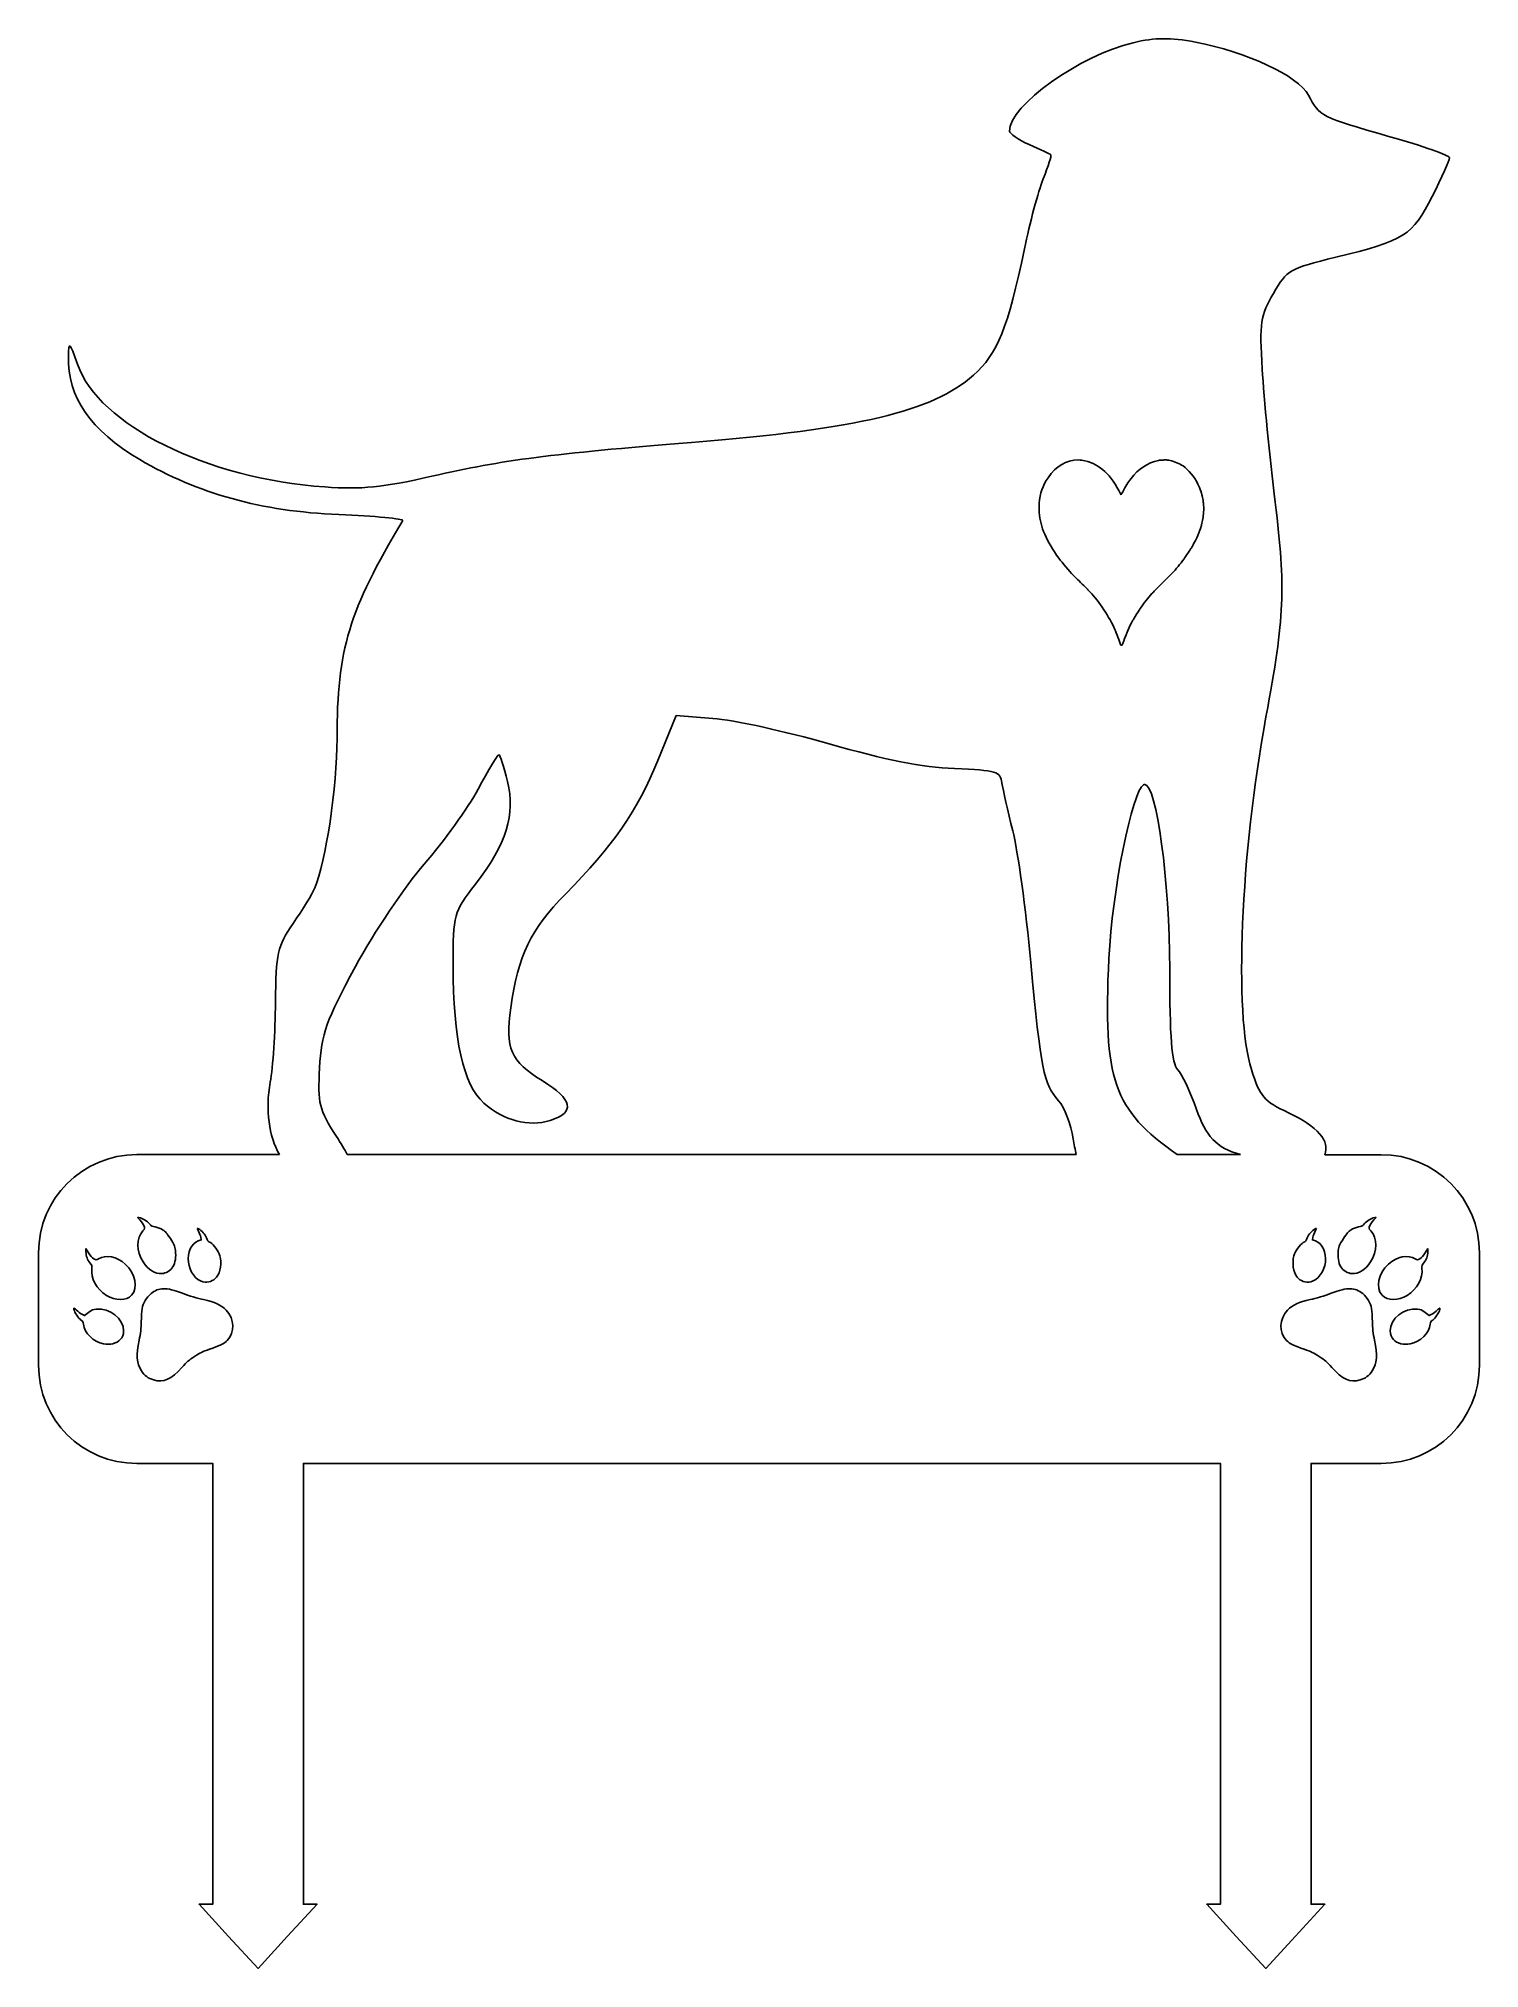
# Model space of a CAD drawing. Header units: inches. Extents: x 1.3 to 15.3, y 0.6 to 19.3.
import ezdxf

# ---------------------------------------------------------------- set-up
doc = ezdxf.new("R2010")
doc.units = ezdxf.units.IN
doc.layers.add('Layer_1', color=7, linetype='CONTINUOUS')

msp = doc.modelspace()

# ---------------------------------------------------------------- linework, layer by layer
at = {"layer": 'Layer_1', "color": 7}
for points in [[(12.18579, 19.309041)], [(12.206237, 15.215617), (12.206258, 15.215617)], [(12.007059, 12.062968)], [(2.224894, 7.855631)], [(2.803426, 7.749492), (2.803426, 7.749471)], [(2.803426, 7.749492)], [(13.672485, 7.749451), (13.672505, 7.749471)], [(14.251058, 7.855631)], [(2.472514, 7.162944)], [(14.003418, 7.162944)], [(1.601603, 6.97408)], [(14.873413, 6.974061)]]:
    msp.add_lwpolyline(points, close=True, dxfattribs=at)
for points in [[(7.276794, 12.29659), (7.454997, 12.731466), (7.454997, 12.731466)], [(7.454997, 12.731466), (7.811401, 12.704732)], [(2.935893, 8.465516), (2.213338, 8.465516)], [(3.598145, 8.465983), (2.935527, 8.465983)], [(11.341471, 8.465902), (4.258036, 8.465963)], [(12.937032, 8.465881), (12.322754, 8.465881)], [(14.30426, 8.465414), (13.75533, 8.465414)], [(1.258809, 7.510966), (1.258809, 6.420044)], [(1.717834, 7.552287), (1.745036, 7.510905)], [(1.71875, 7.521993), (1.717834, 7.552287), (1.717834, 7.552287)], [(2.810933, 7.626913), (2.839416, 7.637268), (2.834717, 7.662882)], [(13.641214, 7.662863), (13.636515, 7.637248), (13.664998, 7.626892)], [(14.730896, 7.510885), (14.758097, 7.552287), (14.758097, 7.552287)], [(14.758097, 7.552287), (14.757182, 7.521993)], [(15.258809, 6.419943), (15.258809, 7.510865)], [(1.679036, 6.915873), (1.704285, 6.902506), (1.743713, 6.931844)], [(14.732259, 6.931844), (14.771708, 6.902506), (14.796936, 6.915873)], [(2.213338, 5.465516), (2.951375, 5.465516), (2.951375, 1.181763), (2.817891, 1.181641), (3.105204, 0.870199), (3.392517, 0.558737), (3.678935, 0.870524), (3.965352, 1.182292), (3.831889, 1.18217), (3.831889, 5.465454), (12.743042, 5.465454), (12.743042, 1.181702), (12.609558, 1.1816), (12.896871, 0.870159), (13.184183, 0.558696), (13.470601, 0.870464), (13.757019, 1.182251), (13.623555, 1.182129), (13.623555, 5.465414), (14.30426, 5.465414)]]:
    msp.add_lwpolyline(points, dxfattribs=at)
for points in [[(11.89506, 19.269959), (11.378362, 19.149677), (10.692322, 18.659378), (10.692322, 18.4104)], [(12.18579, 19.309041), (12.092775, 19.308202), (12.003717, 19.295253), (11.89506, 19.269959)], [(12.500305, 19.275411), (12.375784, 19.298601), (12.278807, 19.309881), (12.18579, 19.309041)], [(13.59727, 18.759989), (13.498779, 18.946806), (12.995814, 19.183125), (12.500305, 19.275411)], [(14.389995, 18.356954), (13.713639, 18.549502), (13.706264, 18.553255), (13.59727, 18.759989)], [(10.692322, 18.4104), (10.692322, 18.386593), (10.779196, 18.327896), (10.885376, 18.279948)], [(10.885376, 18.279948), (10.991553, 18.232002), (11.085404, 18.187615), (11.093912, 18.181335)], [(14.969157, 18.151306), (14.969157, 18.17373), (14.70853, 18.266271), (14.389995, 18.356954)], [(11.093912, 18.181335), (11.10243, 18.175044), (11.069499, 18.069522), (11.020752, 17.946838)], [(14.800069, 17.775981), (14.893065, 17.95999), (14.969157, 18.128884), (14.969157, 18.151306)], [(11.020752, 17.946838), (10.972, 17.824155), (10.889481, 17.517834), (10.837361, 17.266134)], [(13.863891, 17.185425), (14.535231, 17.349199), (14.60738, 17.394723), (14.800069, 17.775981)], [(10.837361, 17.266134), (10.67811, 16.49705), (10.576884, 16.245985), (10.342468, 16.038635)], [(13.256897, 16.83429), (13.389948, 17.062314), (13.412345, 17.075271), (13.863891, 17.185425)], [(13.148173, 16.096476), (13.12169, 16.547264), (13.132608, 16.621281), (13.256897, 16.83429)], [(1.636617, 16.145365), (1.560144, 16.365735), (1.552559, 16.372443), (1.548787, 16.223023)], [(1.548787, 16.223023), (1.538783, 15.827601), (1.763745, 15.502143), (2.242472, 15.219482)], [(4.039652, 14.953796), (2.891032, 15.034419), (1.841541, 15.554814), (1.636617, 16.145365)], [(10.342468, 16.038635), (9.945742, 15.687712), (9.223053, 15.515376), (7.603495, 15.385498)], [(13.274496, 14.804281), (13.221204, 15.239408), (13.16436, 15.820895), (13.148173, 16.096476)], [(7.603495, 15.385498), (6.229572, 15.275318), (5.789467, 15.218069), (5.079142, 15.057088)], [(2.242472, 15.219482), (2.803126, 14.888446), (3.426464, 14.716166), (4.175496, 14.685201)], [(11.067729, 15.043111), (11.145964, 15.157757), (11.244967, 15.215983), (11.360839, 15.215515)], [(11.360839, 15.215515), (11.388255, 15.215397), (11.397697, 15.214226), (11.425964, 15.207316)], [(11.425964, 15.207316), (11.57213, 15.171582), (11.679064, 15.072309), (11.772379, 14.885742)], [(11.873657, 15.034831), (11.948632, 15.131368), (12.031722, 15.185954), (12.140971, 15.210429)], [(12.140971, 15.210429), (12.155201, 15.213618), (12.163326, 15.214495), (12.186096, 15.21523)], [(12.186096, 15.21523), (12.193977, 15.215486), (12.2005, 15.215629), (12.206237, 15.215617)], [(12.206258, 15.215617), (12.223474, 15.215586), (12.233675, 15.214166), (12.252645, 15.210144)], [(12.252645, 15.210144), (12.298921, 15.200333), (12.344038, 15.181412), (12.378763, 15.157267)], [(5.079142, 15.057088), (4.594597, 14.947275), (4.403318, 14.928271), (4.039652, 14.953796)], [(10.981058, 14.794515), (10.9887, 14.889231), (11.015832, 14.967065), (11.067729, 15.043111)], [(11.792887, 14.90682), (11.821686, 14.961183), (11.844362, 14.99711), (11.873657, 15.034831)], [(12.378763, 15.157267), (12.432897, 15.119629), (12.487899, 15.053015), (12.523458, 14.982056)], [(11.772379, 14.885742), (11.774478, 14.881545), (11.776525, 14.878112), (11.776936, 14.878113)], [(11.776936, 14.878113), (11.777354, 14.878114), (11.784522, 14.891029), (11.792887, 14.90682)], [(12.523458, 14.982056), (12.529279, 14.970434), (12.549656, 14.922378), (12.549968, 14.919535)], [(12.549968, 14.919535), (12.550164, 14.917761), (12.551628, 14.913069), (12.554179, 14.906006)], [(12.554179, 14.906006), (12.555714, 14.901755), (12.55666, 14.897659), (12.556295, 14.896912)], [(12.556295, 14.896912), (12.555901, 14.896165), (12.556174, 14.895549), (12.556925, 14.895549)], [(12.556925, 14.895549), (12.557646, 14.895549), (12.557901, 14.894902), (12.557515, 14.894104)], [(12.557515, 14.894104), (12.557118, 14.893303), (12.557355, 14.89266), (12.558024, 14.89266)], [(12.558024, 14.89266), (12.558701, 14.89266), (12.559245, 14.891473), (12.559245, 14.890035)], [(12.559245, 14.890035), (12.559245, 14.888597), (12.559715, 14.886807), (12.560303, 14.886047)], [(12.560303, 14.886047), (12.560874, 14.885286), (12.56212, 14.881066), (12.563049, 14.876668)], [(12.563049, 14.876668), (12.563975, 14.872271), (12.566369, 14.860953), (12.568359, 14.851522)], [(12.568359, 14.851522), (12.572017, 14.834185), (12.576045, 14.807852), (12.577087, 14.794515)], [(4.796834, 14.625997), (4.272517, 13.750831), (4.159528, 13.376291), (4.15863, 12.509969)], [(4.175496, 14.685201), (4.528008, 14.670629), (4.807611, 14.64398), (4.796834, 14.625997)], [(10.98116, 14.705627), (10.979514, 14.7247), (10.979476, 14.774593), (10.981058, 14.794515)], [(11.03544, 14.495036), (11.00448, 14.566081), (10.987512, 14.631928), (10.98116, 14.705627)], [(12.571371, 14.643168), (12.567712, 14.622991), (12.56268, 14.598835), (12.561625, 14.596395)], [(12.578857, 14.77417), (12.58181, 14.742101), (12.57837, 14.681776), (12.571371, 14.643168)], [(12.577087, 14.794515), (12.577362, 14.790517), (12.5782, 14.781366), (12.578857, 14.77417)], [(13.18518, 12.720927), (13.366765, 13.697789), (13.377973, 13.959339), (13.274496, 14.804281)], [(11.171977, 14.261739), (11.112838, 14.342946), (11.069311, 14.41731), (11.03544, 14.495036)], [(12.512431, 14.459432), (12.504485, 14.442279), (12.496356, 14.426283), (12.48173, 14.399089)], [(12.548339, 14.551005), (12.543338, 14.534266), (12.522587, 14.481357), (12.512431, 14.459432)], [(12.552388, 14.563375), (12.551951, 14.562574), (12.550131, 14.557002), (12.548339, 14.551005)], [(12.556864, 14.579366), (12.554836, 14.571371), (12.55282, 14.564175), (12.552388, 14.563375)], [(12.561625, 14.596395), (12.56103, 14.595018), (12.558894, 14.587362), (12.556864, 14.579366)], [(11.311544, 14.096578), (11.271389, 14.137326), (11.207664, 14.212733), (11.171977, 14.261739)], [(12.389771, 14.255961), (12.35078, 14.201462), (12.313303, 14.156523), (12.270935, 14.113424)], [(12.46053, 14.362854), (12.449937, 14.344786), (12.4081, 14.281581), (12.389771, 14.255961)], [(12.470419, 14.379456), (12.46635, 14.372659), (12.461904, 14.365197), (12.46053, 14.362854)], [(12.48173, 14.399089), (12.47958, 14.395091), (12.474486, 14.386252), (12.470419, 14.379456)], [(11.332947, 14.074809), (11.325047, 14.082849), (11.315417, 14.092649), (11.311544, 14.096578)], [(11.383423, 14.025065), (11.363557, 14.044387), (11.340847, 14.066769), (11.332947, 14.074809)], [(12.270935, 14.113424), (12.230162, 14.071946), (12.206868, 14.048619), (12.172242, 14.014567)], [(11.436503, 13.972819), (11.427177, 13.982237), (11.403287, 14.005743), (11.383423, 14.025065)], [(11.457112, 13.952047), (11.455101, 13.954045), (11.445828, 13.9634), (11.436503, 13.972819)], [(11.707072, 13.589518), (11.648972, 13.714813), (11.547184, 13.862447), (11.457112, 13.952047)], [(12.076579, 13.91742), (12.038368, 13.875281), (11.995471, 13.820366), (11.962239, 13.771057)], [(12.081421, 13.921977), (12.081421, 13.922407), (12.07924, 13.92036), (12.076579, 13.91742)], [(12.083455, 13.924072), (12.082342, 13.922494), (12.081421, 13.921546), (12.081421, 13.921977)], [(12.121928, 13.964417), (12.105611, 13.94805), (12.085482, 13.926946), (12.083455, 13.924072)], [(12.131185, 13.973938), (12.13083, 13.973494), (12.126701, 13.969204), (12.121928, 13.964417)], [(12.172242, 14.014567), (12.14997, 13.992665), (12.131503, 13.974382), (12.131185, 13.973938)], [(11.951274, 13.754944), (11.945139, 13.746596), (11.911372, 13.692692), (11.903259, 13.678304)], [(11.962239, 13.771057), (11.95685, 13.763061), (11.951913, 13.755815), (11.951274, 13.754944)], [(11.769247, 13.4316), (11.752635, 13.480816), (11.72541, 13.549972), (11.707072, 13.589518)], [(11.888875, 13.652893), (11.858467, 13.599334), (11.82912, 13.53315), (11.808167, 13.470846)], [(11.903259, 13.678304), (11.899763, 13.672097), (11.893286, 13.660663), (11.888875, 13.652893)], [(11.774434, 13.416687), (11.774158, 13.417287), (11.771808, 13.424004), (11.769247, 13.4316)], [(11.780904, 13.41742), (11.780384, 13.415464), (11.775286, 13.414887), (11.774434, 13.416687)], [(11.783549, 13.417053), (11.781915, 13.418716), (11.781274, 13.418805), (11.780904, 13.41742)], [(11.784851, 13.417623), (11.785592, 13.41511), (11.785498, 13.415061), (11.783549, 13.417053)], [(11.785705, 13.41864), (11.78432, 13.420086), (11.78417, 13.4199), (11.784851, 13.417623)], [(11.790364, 13.422404), (11.787924, 13.417888), (11.787077, 13.41721), (11.785705, 13.41864)], [(11.793335, 13.428955), (11.793335, 13.428381), (11.792006, 13.425435), (11.790364, 13.422404)], [(11.798442, 13.443522), (11.795643, 13.436087), (11.793335, 13.42953), (11.793335, 13.428955)], [(11.808167, 13.470846), (11.805611, 13.463249), (11.801244, 13.450958), (11.798442, 13.443522)], [(7.811401, 12.704732), (8.007422, 12.690033), (8.515289, 12.578705), (8.940002, 12.457316)], [(13.042969, 9.293987), (12.873464, 9.830383), (12.938307, 11.392842), (13.18518, 12.720927)], [(4.15863, 12.509969), (4.158136, 12.043415), (4.048552, 11.302751), (3.944031, 11.05953)], [(8.940002, 12.457316), (9.485724, 12.301342), (9.842877, 12.230962), (10.157715, 12.217387)], [(5.529378, 12.018006), (5.628037, 12.201555), (5.718523, 12.351725), (5.730489, 12.351725)], [(5.730489, 12.351725), (5.742448, 12.351725), (5.780476, 12.234782), (5.815002, 12.091838)], [(6.37797, 10.996969), (6.842192, 11.46693), (7.074398, 11.802671), (7.276794, 12.29659)], [(10.157715, 12.217387), (10.570484, 12.199588), (10.604433, 12.189285), (10.619812, 12.077169)], [(5.006571, 11.288941), (5.195447, 11.506383), (5.430721, 11.834456), (5.529378, 12.018006)], [(5.815002, 12.091838), (5.8937, 11.766003), (5.807851, 11.491174), (5.503214, 11.093791)], [(10.619812, 12.077169), (10.628943, 12.010615), (10.676094, 11.801898), (10.724588, 11.613342)], [(11.65861, 10.371623), (11.689603, 11.024539), (11.884319, 11.99864), (11.996094, 12.059977)], [(11.996094, 12.059977), (11.999727, 12.061971), (12.003389, 12.062964), (12.007059, 12.062968)], [(12.007059, 12.062968), (12.120844, 12.063089), (12.249947, 11.123478), (12.249511, 10.268392)], [(10.724588, 11.613342), (10.773082, 11.424787), (10.852034, 10.849056), (10.900024, 10.333944)], [(4.336955, 10.292277), (4.516378, 10.622997), (4.817697, 11.071498), (5.006571, 11.288941)], [(5.503214, 11.093791), (5.291591, 10.817732), (5.286886, 10.800607), (5.286886, 10.306966)], [(3.944031, 11.05953), (3.919099, 11.001513), (3.823459, 10.844623), (3.731486, 10.710877)], [(5.847656, 9.892395), (5.919585, 10.403568), (6.040403, 10.655228), (6.37797, 10.996969)], [(3.731486, 10.710877), (3.578795, 10.488825), (3.563963, 10.42239), (3.56073, 9.946106)], [(10.900024, 10.333944), (10.997752, 9.284986), (11.023212, 9.158103), (11.169738, 8.989991)], [(12.322754, 8.465881), (11.698929, 8.905335), (11.60242, 9.187913), (11.65861, 10.371623)], [(3.989075, 9.310242), (4.007989, 9.642806), (4.051994, 9.76702), (4.336955, 10.292277)], [(5.286886, 10.306966), (5.286886, 9.582269), (5.383931, 9.145619), (5.584615, 8.967427)], [(12.249511, 10.268392), (12.249177, 9.61243), (12.26961, 9.350543), (12.325602, 9.292664)], [(3.56073, 9.946106), (3.558781, 9.659229), (3.535995, 9.31006), (3.510091, 9.170166)], [(6.152038, 9.184815), (5.843536, 9.373286), (5.791599, 9.49402), (5.847656, 9.892395)], [(4.151957, 8.643168), (3.983519, 8.904585), (3.969318, 8.962693), (3.989075, 9.310242)], [(12.325602, 9.292664), (12.367695, 9.249151), (12.450669, 9.075127), (12.510009, 8.905945)], [(13.402628, 8.872904), (13.164179, 8.985224), (13.126657, 9.029149), (13.042969, 9.293987)], [(3.510091, 9.170166), (3.459433, 8.896576), (3.498265, 8.648546), (3.598145, 8.465983)], [(6.230204, 8.798299), (6.477309, 8.875461), (6.45177, 9.001707), (6.152038, 9.184815)], [(5.584615, 8.967427), (5.778442, 8.795324), (6.018933, 8.732327), (6.230204, 8.798299)], [(11.169738, 8.989991), (11.22633, 8.925062), (11.290256, 8.75892), (11.311808, 8.620789)], [(12.510009, 8.905945), (12.599464, 8.650905), (12.69939, 8.529605), (12.937032, 8.465881)], [(13.75533, 8.465414), (13.810571, 8.59651), (13.687644, 8.73865), (13.402628, 8.872904)], [(4.258036, 8.465963), (4.2305, 8.516732), (4.196601, 8.573883), (4.151957, 8.643168)], [(2.213338, 8.465516), (1.684519, 8.465516), (1.258809, 8.039783), (1.258809, 7.510966)], [(2.935527, 8.465983), (2.935653, 8.465838), (2.935767, 8.465672), (2.935893, 8.465516)], [(11.311808, 8.620789), (11.320638, 8.564202), (11.330759, 8.513669), (11.341471, 8.465902)], [(15.258809, 7.510865), (15.258809, 8.039682), (14.833077, 8.465414), (14.30426, 8.465414)], [(2.274923, 7.42277), (2.206913, 7.527749), (2.205916, 7.654128), (2.272481, 7.725891)], [(2.224264, 7.850668), (2.220783, 7.853947), (2.22091, 7.855594), (2.224894, 7.855631)], [(2.281698, 7.776347), (2.270549, 7.800857), (2.253009, 7.82357), (2.224264, 7.850668)], [(2.224894, 7.855631), (2.228879, 7.855631), (2.236702, 7.854091), (2.248576, 7.850891)], [(2.248576, 7.850891), (2.281867, 7.841918), (2.327256, 7.809832), (2.344665, 7.78296)], [(2.272481, 7.725891), (2.293259, 7.748291), (2.293595, 7.750191), (2.281698, 7.776347)], [(2.344665, 7.78296), (2.349914, 7.774858), (2.367908, 7.767378), (2.392517, 7.763082)], [(2.392517, 7.763082), (2.414214, 7.759295), (2.446548, 7.746767), (2.464376, 7.73525)], [(2.464376, 7.73525), (2.492417, 7.717137), (2.502477, 7.705553), (2.5389, 7.649332)], [(2.813293, 7.721212), (2.80344, 7.740486), (2.799725, 7.74826), (2.802002, 7.74939)], [(2.802002, 7.74939), (2.802351, 7.749546), (2.802825, 7.749586), (2.803426, 7.749492)], [(2.803446, 7.749471), (2.805282, 7.749117), (2.808317, 7.747583), (2.812541, 7.7453)], [(2.812541, 7.7453), (2.84273, 7.728982), (2.877219, 7.689141), (2.889262, 7.656718)], [(2.834717, 7.662882), (2.832134, 7.67697), (2.822497, 7.703212), (2.813293, 7.721212)], [(13.58667, 7.656698), (13.598711, 7.689121), (13.633201, 7.728962), (13.66339, 7.74528)], [(13.662638, 7.721192), (13.653434, 7.703192), (13.643796, 7.67695), (13.641214, 7.662863)], [(13.67393, 7.74937), (13.676206, 7.74824), (13.672494, 7.740465), (13.662638, 7.721192)], [(13.66339, 7.74528), (13.667613, 7.747567), (13.670652, 7.749106), (13.672485, 7.749451)], [(13.672505, 7.749471), (13.673099, 7.749586), (13.673593, 7.749578), (13.67393, 7.74937)], [(13.937032, 7.649332), (13.973453, 7.705553), (13.983515, 7.717137), (14.011556, 7.73525)], [(14.011556, 7.73525), (14.029385, 7.746767), (14.061738, 7.759295), (14.083435, 7.763082)], [(14.083435, 7.763082), (14.108044, 7.767378), (14.126057, 7.774858), (14.131307, 7.78296)], [(14.131307, 7.78296), (14.148715, 7.809832), (14.194105, 7.841918), (14.227397, 7.850891)], [(14.194254, 7.776347), (14.182357, 7.750191), (14.182713, 7.748291), (14.203491, 7.725891)], [(14.251709, 7.850668), (14.222963, 7.82357), (14.205404, 7.800857), (14.194254, 7.776347)], [(14.203491, 7.725891), (14.270056, 7.654128), (14.269016, 7.527749), (14.201009, 7.42277)], [(14.227397, 7.850891), (14.239271, 7.854091), (14.247074, 7.85567), (14.251058, 7.855631)], [(14.251058, 7.855631), (14.255044, 7.855631), (14.255199, 7.853947), (14.251709, 7.850668)], [(1.757792, 7.412944), (1.733167, 7.442679), (1.720037, 7.479335), (1.71875, 7.521993)], [(1.745036, 7.510905), (1.76096, 7.486665), (1.78156, 7.46308), (1.794739, 7.45402)], [(2.5389, 7.649332), (2.578929, 7.58754), (2.581354, 7.581802), (2.588074, 7.532755)], [(2.588074, 7.532755), (2.596194, 7.473488), (2.58692, 7.412388), (2.564311, 7.37618)], [(2.713867, 7.420635), (2.702592, 7.514336), (2.744142, 7.602638), (2.810933, 7.626913)], [(2.889262, 7.656718), (2.899124, 7.63017), (2.903906, 7.624543), (2.928345, 7.610596)], [(2.928345, 7.610596), (2.960442, 7.592279), (3.00563, 7.528944), (3.019287, 7.483154)], [(13.456645, 7.483135), (13.470302, 7.528924), (13.515509, 7.592258), (13.547607, 7.610575)], [(13.547607, 7.610575), (13.572045, 7.624522), (13.576807, 7.63015), (13.58667, 7.656698)], [(13.664998, 7.626892), (13.731788, 7.602617), (13.773338, 7.514315), (13.762064, 7.420614)], [(13.911641, 7.37618), (13.889033, 7.412388), (13.879738, 7.473488), (13.887858, 7.532755)], [(13.887858, 7.532755), (13.894579, 7.581802), (13.897, 7.58754), (13.937032, 7.649332)], [(14.681193, 7.454), (14.694372, 7.463061), (14.714971, 7.486644), (14.730896, 7.510885)], [(14.757182, 7.521993), (14.755895, 7.479336), (14.742786, 7.442679), (14.71816, 7.412944)], [(1.775757, 7.361328), (1.778525, 7.38393), (1.776151, 7.390798), (1.757792, 7.412944)], [(1.917969, 7.098613), (1.821436, 7.158657), (1.763956, 7.264848), (1.775757, 7.361328)], [(1.794739, 7.45402), (1.81578, 7.439554), (1.818821, 7.439603), (1.841451, 7.454183)], [(1.841451, 7.454183), (1.908207, 7.497214), (2.021737, 7.474272), (2.100647, 7.401836)], [(2.100647, 7.401836), (2.200621, 7.310064), (2.229278, 7.171023), (2.162781, 7.100403)], [(2.456502, 7.309286), (2.389695, 7.305478), (2.324529, 7.346198), (2.274923, 7.42277)], [(2.564311, 7.37618), (2.542152, 7.340693), (2.495077, 7.311485), (2.456502, 7.309286)], [(2.856079, 7.230794), (2.788928, 7.244208), (2.724795, 7.329824), (2.713867, 7.420635)], [(3.019287, 7.483154), (3.03927, 7.416157), (3.02529, 7.32143), (2.98879, 7.27653)], [(13.487141, 7.27651), (13.450641, 7.32141), (13.436661, 7.416138), (13.456645, 7.483135)], [(13.762064, 7.420614), (13.751135, 7.329803), (13.687004, 7.244189), (13.619853, 7.230774)], [(14.01945, 7.309286), (13.980875, 7.311487), (13.9338, 7.340693), (13.911641, 7.37618)], [(14.201009, 7.42277), (14.151403, 7.346198), (14.086256, 7.305477), (14.01945, 7.309286)], [(14.313151, 7.100403), (14.246654, 7.171023), (14.275311, 7.310063), (14.375284, 7.401836)], [(14.375284, 7.401836), (14.454196, 7.474272), (14.567745, 7.497194), (14.634501, 7.454163)], [(14.700175, 7.361328), (14.711975, 7.264849), (14.654497, 7.158658), (14.557963, 7.098613)], [(14.634501, 7.454163), (14.65713, 7.439596), (14.660152, 7.43957), (14.681193, 7.454)], [(14.71816, 7.412944), (14.699822, 7.390798), (14.697408, 7.383931), (14.700175, 7.361328)], [(2.351257, 7.114908), (2.390132, 7.146487), (2.426113, 7.162445), (2.472514, 7.162944)], [(2.472514, 7.162944), (2.518914, 7.163444), (2.575735, 7.148436), (2.65623, 7.118165)], [(2.98879, 7.27653), (2.955988, 7.236179), (2.909416, 7.220161), (2.856079, 7.230794)], [(13.619853, 7.230774), (13.566516, 7.220121), (13.519944, 7.236158), (13.487141, 7.27651)], [(13.819723, 7.118165), (13.900218, 7.148453), (13.957018, 7.163442), (14.003418, 7.162944)], [(14.003418, 7.162944), (14.049818, 7.162444), (14.085819, 7.146487), (14.124695, 7.114908)], [(1.602559, 6.959961), (1.60078, 6.968604), (1.599828, 6.97346), (1.601603, 6.97408)], [(1.601603, 6.97408), (1.603891, 6.974882), (1.610688, 6.968678), (1.626119, 6.954549)], [(1.670817, 6.8585), (1.646472, 6.87524), (1.608327, 6.931968), (1.602559, 6.959961)], [(1.626119, 6.954549), (1.641339, 6.940615), (1.665154, 6.923216), (1.679036, 6.915873)], [(1.743713, 6.931844), (1.777237, 6.95677), (1.788485, 6.961806), (1.818644, 6.965495)], [(1.818644, 6.965495), (1.946928, 6.98118), (2.086934, 6.869418), (2.084615, 6.753194)], [(2.162781, 7.100403), (2.109664, 7.043993), (2.006984, 7.043246), (1.917969, 7.098613)], [(2.257019, 6.840881), (2.257437, 6.887489), (2.261124, 6.945469), (2.265218, 6.969727)], [(2.265218, 6.969727), (2.274437, 7.024337), (2.306611, 7.078669), (2.351257, 7.114908)], [(2.65623, 7.118165), (2.716629, 7.09543), (2.807922, 7.068242), (2.862589, 7.056681)], [(2.862589, 7.056681), (2.971175, 7.033719), (3.030247, 7.005973), (3.081034, 6.954122)], [(3.081034, 6.954122), (3.163937, 6.869485), (3.168141, 6.742185), (3.090759, 6.6592)], [(13.385193, 6.6592), (13.30781, 6.742185), (13.311995, 6.869485), (13.394898, 6.954122)], [(13.394898, 6.954122), (13.445684, 7.005973), (13.504777, 7.033719), (13.613362, 7.056681)], [(13.613362, 7.056681), (13.668029, 7.068242), (13.759324, 7.09543), (13.819723, 7.118165)], [(14.124695, 7.114908), (14.169339, 7.078651), (14.201494, 7.024354), (14.210713, 6.969727)], [(14.210713, 6.969727), (14.214807, 6.945469), (14.218494, 6.887489), (14.218912, 6.840881)], [(14.557963, 7.098613), (14.468949, 7.043244), (14.366266, 7.043991), (14.313151, 7.100403)], [(14.391357, 6.753194), (14.389037, 6.869418), (14.529065, 6.98118), (14.657349, 6.965495)], [(14.657349, 6.965495), (14.687508, 6.961806), (14.698736, 6.95677), (14.732259, 6.931844)], [(14.796936, 6.915873), (14.810819, 6.923216), (14.834633, 6.940615), (14.849853, 6.954549)], [(14.873413, 6.959961), (14.867646, 6.93195), (14.829499, 6.87524), (14.805155, 6.8585)], [(14.849853, 6.954549), (14.863539, 6.96708), (14.87043, 6.973355), (14.873413, 6.974061)], [(14.873413, 6.974061), (14.87634, 6.974689), (14.875396, 6.969799), (14.873413, 6.959961)], [(1.694214, 6.816996), (1.691592, 6.841695), (1.689247, 6.84583), (1.670817, 6.8585)], [(1.890035, 6.626323), (1.791924, 6.645776), (1.703224, 6.732145), (1.694214, 6.816996)], [(2.084615, 6.753194), (2.08393, 6.718792), (2.073046, 6.689719), (2.052856, 6.668336)], [(2.236226, 6.662923), (2.249025, 6.722497), (2.256535, 6.78672), (2.257019, 6.840881)], [(14.218912, 6.840881), (14.219402, 6.78672), (14.226906, 6.722497), (14.239705, 6.662923)], [(14.423115, 6.668336), (14.402926, 6.689719), (14.392044, 6.718792), (14.391357, 6.753194)], [(14.781779, 6.816996), (14.772769, 6.732145), (14.684049, 6.645776), (14.585937, 6.626323)], [(14.805155, 6.8585), (14.786726, 6.84583), (14.784401, 6.841695), (14.781779, 6.816996)], [(2.052856, 6.668336), (2.01796, 6.631374), (1.95129, 6.614177), (1.890035, 6.626323)], [(2.257894, 6.365682), (2.210658, 6.438594), (2.204923, 6.517216), (2.236226, 6.662923)], [(2.920125, 6.574586), (2.850794, 6.551357), (2.828315, 6.540674), (2.773743, 6.505087)], [(3.090759, 6.6592), (3.064899, 6.631468), (3.012818, 6.605639), (2.920125, 6.574586)], [(13.555806, 6.574586), (13.463113, 6.605639), (13.411053, 6.631468), (13.385193, 6.6592)], [(13.70223, 6.505087), (13.647656, 6.540674), (13.625137, 6.551357), (13.555806, 6.574586)], [(14.239705, 6.662923), (14.271008, 6.517216), (14.265274, 6.438594), (14.218037, 6.365682)], [(14.585937, 6.626323), (14.524686, 6.614177), (14.458012, 6.631374), (14.423115, 6.668336)], [(1.258809, 6.420044), (1.258809, 5.891226), (1.684519, 5.465514), (2.213338, 5.465516)], [(2.651428, 6.398397), (2.546711, 6.281364), (2.47529, 6.24979), (2.376404, 6.276795)], [(2.773743, 6.505087), (2.718403, 6.468988), (2.701063, 6.45387), (2.651428, 6.398397)], [(13.824503, 6.398397), (13.77487, 6.45387), (13.757568, 6.468988), (13.70223, 6.505087)], [(14.099528, 6.276795), (14.000643, 6.24979), (13.929221, 6.281364), (13.824503, 6.398397)], [(14.30426, 5.465414), (14.833077, 5.465413), (15.258809, 5.891125), (15.258809, 6.419943)], [(2.376404, 6.276795), (2.324486, 6.290972), (2.289093, 6.317524), (2.257894, 6.365682)], [(14.218037, 6.365682), (14.186838, 6.317524), (14.151446, 6.290972), (14.099528, 6.276795)]]:
    msp.add_open_spline(points, degree=3, dxfattribs=at)

doc.saveas('drawing.dxf')
